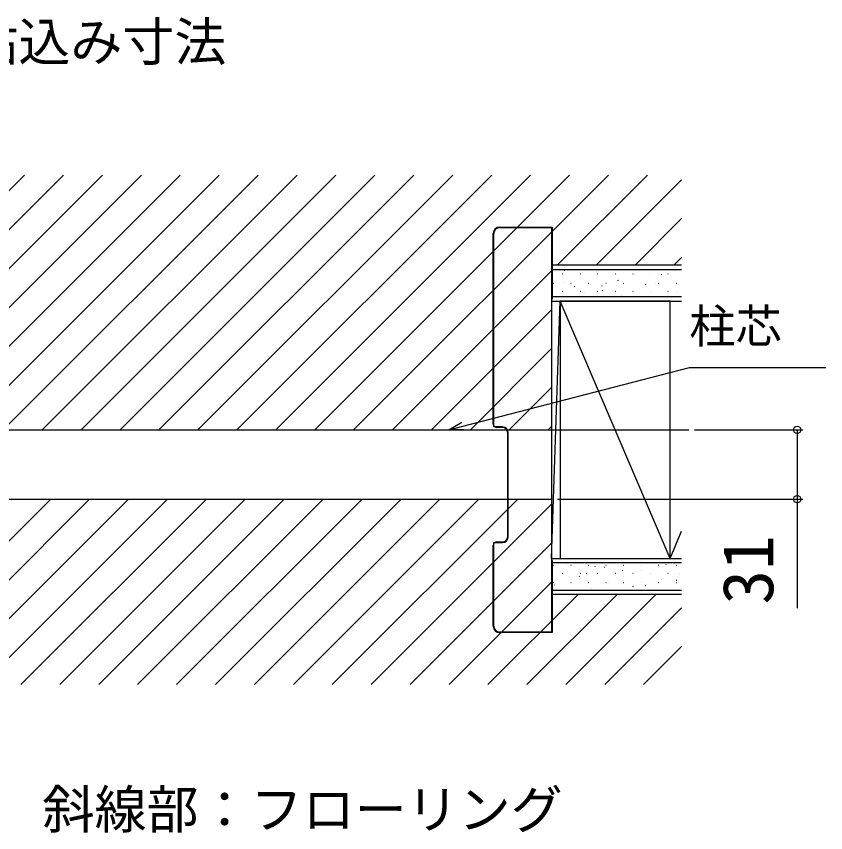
# Model space of a CAD drawing. Units: millimetres, scale not verified. Extents: x -525 to 525, y -783 to 780.
# Drawn here: x -368.3 to -228.3, y -575.6 to -434.3 of the extents above; entities that cross this region are included whole.
import ezdxf
from ezdxf.enums import TextEntityAlignment as Align

# ---------------------------------------------------------------- set-up
doc = ezdxf.new("R2010")
doc.units = ezdxf.units.MM
doc.header["$LTSCALE"] = 4
for name, color, linetype in [('0-2_USER1', 3, 'Continuous'), ('0-4_YKK_11E', 7, 'Continuous'), ('0-5_YKK_12', 2, 'Continuous'), ('0-6_YKK_13', 4, 'Continuous'), ('0-8_YKK_D', 6, 'Continuous'), ('0-A_YSS_K', 3, 'Continuous')]:
    doc.layers.add(name, color=color, linetype=linetype)
doc.styles.add('ＭＳ ゴシック', font='')
doc.styles.get('ＭＳ ゴシック').set_extended_font_data('MS Gothic')

msp = doc.modelspace()

# ---------------------------------------------------------------- linework, layer by layer
at = {"layer": '0-4_YKK_11E'}
for p, q in [((-285.813, -504.877), (-285.813, -471.877)), ((-284.213, -505.477), (-285.213, -505.477)), ((-283.313, -524.377), (-283.313, -506.377)), ((-283.213, -524.377), (-283.213, -506.377)), ((-285.213, -525.277), (-284.213, -525.277)), ((-285.813, -539.877), (-285.813, -525.877))]:
    msp.add_line(p, q, dxfattribs=at)
for points in [[(-284.213, -505.377), (-285.713, -505.377), (-285.713, -471.877)], [(-284.713, -470.777), (-275.613, -470.777), (-275.613, -471.877), (-275.613, -483.277), (-275.713, -483.277)], [(-284.713, -470.877), (-275.713, -470.877), (-275.713, -471.877)], [(-275.713, -471.877), (-275.713, -539.877), (-275.713, -540.877), (-284.713, -540.877)], [(-285.713, -539.877), (-285.713, -525.377), (-284.213, -525.377)], [(-275.713, -528.477), (-275.613, -528.477), (-275.613, -540.977), (-284.713, -540.977)]]:
    msp.add_lwpolyline(points, dxfattribs=at)
for centre, radius, start, end in [((-284.713, -471.877), 1.1, 90, 180), ((-284.713, -471.877), 1, 90, 180), ((-285.213, -504.877), 0.6, 180, 270), ((-284.213, -506.377), 1, 0, 90), ((-284.213, -506.377), 0.9, 360, 90), ((-285.213, -525.877), 0.6, 90, 180), ((-284.213, -524.377), 0.9, 270, 0), ((-284.213, -524.377), 1, 270, 0), ((-284.713, -539.877), 1.1, 180, 270), ((-284.713, -539.877), 1, 180, 270)]:
    msp.add_arc(centre, radius, start, end, dxfattribs=at)
at = {"layer": '0-5_YKK_12'}
msp.add_line((-503.463, -505.877), (-251.963, -505.877), dxfattribs=at)
at = {"layer": '0-6_YKK_13'}
for p, q in [((-411.004, -505.877), (-366.904, -461.777)), ((-404.269, -505.877), (-360.169, -461.777)), ((-397.533, -505.877), (-353.433, -461.777)), ((-390.798, -505.877), (-346.698, -461.777)), ((-384.063, -505.877), (-339.963, -461.777)), ((-377.328, -505.877), (-333.228, -461.777)), ((-370.593, -505.877), (-326.493, -461.777)), ((-363.857, -505.877), (-319.757, -461.777)), ((-357.122, -505.877), (-313.022, -461.777)), ((-350.387, -505.877), (-306.287, -461.777)), ((-343.652, -505.877), (-299.552, -461.777)), ((-336.917, -505.877), (-292.817, -461.777)), ((-330.182, -505.877), (-286.082, -461.777)), ((-323.446, -505.877), (-279.346, -461.777)), ((-316.711, -505.877), (-272.611, -461.777)), ((-309.976, -505.877), (-265.876, -461.777)), ((-274.741, -477.377), (-259.141, -461.777)), ((-268.006, -477.377), (-253.213, -462.585)), ((-261.27, -477.377), (-253.213, -469.32)), ((-254.535, -477.377), (-253.213, -476.055)), ((-303.241, -505.877), (-275.713, -478.349)), ((-296.506, -505.877), (-275.713, -485.085)), ((-289.77, -505.877), (-275.713, -491.82)), ((-283.035, -505.877), (-275.713, -498.555)), ((-276.3, -505.877), (-275.713, -505.29)), ((-479.713, -505.877), (-275.713, -505.877)), ((-479.713, -517.877), (-275.713, -517.877)), ((-394.487, -549.977), (-362.387, -517.877)), ((-387.752, -549.977), (-355.652, -517.877)), ((-381.017, -549.977), (-348.917, -517.877)), ((-374.282, -549.977), (-342.182, -517.877)), ((-367.546, -549.977), (-335.446, -517.877)), ((-360.811, -549.977), (-328.711, -517.877)), ((-354.076, -549.977), (-321.976, -517.877)), ((-347.341, -549.977), (-315.241, -517.877)), ((-340.606, -549.977), (-308.506, -517.877)), ((-333.87, -549.977), (-301.77, -517.877)), ((-327.135, -549.977), (-295.035, -517.877)), ((-320.4, -549.977), (-288.3, -517.877)), ((-313.665, -549.977), (-281.565, -517.877)), ((-306.93, -549.977), (-275.713, -518.76)), ((-300.194, -549.977), (-275.713, -525.496)), ((-293.459, -549.977), (-275.713, -532.231)), ((-286.724, -549.977), (-271.124, -534.377)), ((-279.989, -549.977), (-264.389, -534.377)), ((-273.254, -549.977), (-257.654, -534.377)), ((-266.518, -549.977), (-253.213, -536.672)), ((-259.783, -549.977), (-253.213, -543.407))]:
    msp.add_line(p, q, dxfattribs=at)
at = {"layer": '0-8_YKK_D'}
for p, q in [((-250.963, -505.877), (-232.213, -505.877)), ((-274.713, -517.877), (-232.213, -517.877))]:
    msp.add_line(p, q, dxfattribs=at)
for points in [[(-293.519, -505.877), (-291.05, -505.237), (-251.836, -495.074), (-228.29, -495.074)], [(-290.879, -505.899), (-293.519, -505.877), (-291.222, -504.576)], [(-233.213, -505.877), (-233.213, -517.877), (-233.213, -536.723)]]:
    msp.add_lwpolyline(points, dxfattribs=at)
for centre in [(-233.213, -505.877), (-233.213, -517.877)]:
    msp.add_circle(centre, 0.637, dxfattribs=at)
at = {"layer": '0-A_YSS_K'}
for p, q in [((-253.213, -477.377), (-275.713, -477.377)), ((-275.713, -477.377), (-275.713, -534.377)), ((-275.713, -478.127), (-253.213, -478.127)), ((-273.826, -478.872), (-273.776, -478.872)), ((-273.543, -478.327), (-273.46, -478.272)), ((-270.786, -478.872), (-270.736, -478.872)), ((-267.952, -478.49), (-267.942, -478.487)), ((-267.746, -478.872), (-267.696, -478.872)), ((-264.706, -478.872), (-264.656, -478.872)), ((-261.666, -478.872), (-261.616, -478.872)), ((-261.443, -479.026), (-261.433, -479.023)), ((-258.626, -478.872), (-258.576, -478.872)), ((-256.754, -478.968), (-256.671, -478.913)), ((-255.586, -478.872), (-255.536, -478.872)), ((-270.695, -479.462), (-270.685, -479.458)), ((-264.246, -480.009), (-264.163, -479.954)), ((-264.186, -479.998), (-264.176, -479.994)), ((-254.933, -479.562), (-254.924, -479.559)), ((-275.441, -480.487), (-275.391, -480.487)), ((-273.485, -480.45), (-273.476, -480.447)), ((-272.401, -480.487), (-272.351, -480.487)), ((-271.738, -481.05), (-271.655, -480.995)), ((-269.361, -480.487), (-269.311, -480.487)), ((-266.976, -480.986), (-266.966, -480.982)), ((-266.935, -481.789), (-266.852, -481.734)), ((-266.321, -480.487), (-266.271, -480.487)), ((-263.281, -480.487), (-263.231, -480.487)), ((-260.467, -481.522), (-260.457, -481.518)), ((-260.241, -480.487), (-260.191, -480.487)), ((-259.444, -480.748), (-259.36, -480.693)), ((-257.676, -480.534), (-257.667, -480.53)), ((-257.201, -480.487), (-257.151, -480.487)), ((-254.161, -480.487), (-254.111, -480.487)), ((-253.213, -482.877), (-275.713, -482.877)), ((-274.427, -482.83), (-274.344, -482.775)), ((-273.826, -481.862), (-273.776, -481.862)), ((-270.786, -481.862), (-270.736, -481.862)), ((-270.096, -482.091), (-270.087, -482.087)), ((-267.746, -481.862), (-267.696, -481.862)), ((-264.706, -481.862), (-264.656, -481.862)), ((-263.587, -482.627), (-263.577, -482.623)), ((-261.666, -481.862), (-261.616, -481.862)), ((-258.626, -481.862), (-258.576, -481.862)), ((-255.586, -481.862), (-255.536, -481.862)), ((-253.957, -482.058), (-253.948, -482.054)), ((-275.713, -483.627), (-253.213, -483.627)), ((-275.713, -528.127), (-274.213, -483.627)), ((-255.213, -528.127), (-274.213, -483.627)), ((-258.213, -483.627), (-273.213, -483.627)), ((-255.213, -528.127), (-253.213, -523.443)), ((-275.713, -528.127), (-253.213, -528.127)), ((-273.213, -528.127), (-258.213, -528.127)), ((-253.213, -528.877), (-275.713, -528.877)), ((-275.441, -529.297), (-275.391, -529.297)), ((-273.102, -529.133), (-273.092, -529.13)), ((-272.401, -529.297), (-272.351, -529.297)), ((-269.361, -529.297), (-269.311, -529.297)), ((-268.252, -529.509), (-268.168, -529.454)), ((-266.593, -529.669), (-266.583, -529.666)), ((-266.321, -529.297), (-266.271, -529.297)), ((-263.281, -529.297), (-263.231, -529.297)), ((-260.241, -529.297), (-260.191, -529.297)), ((-257.293, -529.217), (-257.284, -529.214)), ((-257.201, -529.297), (-257.151, -529.297)), ((-255.957, -529.207), (-255.874, -529.152)), ((-254.161, -529.297), (-254.111, -529.297)), ((-275.713, -530.53), (-275.66, -530.495)), ((-273.826, -530.672), (-273.776, -530.672)), ((-270.941, -531.289), (-270.858, -531.234)), ((-270.786, -530.672), (-270.736, -530.672)), ((-269.713, -530.774), (-269.703, -530.771)), ((-267.746, -530.672), (-267.696, -530.672)), ((-264.706, -530.672), (-264.656, -530.672)), ((-263.449, -530.248), (-263.366, -530.193)), ((-263.203, -531.31), (-263.194, -531.307)), ((-261.666, -530.672), (-261.616, -530.672)), ((-260.083, -530.205), (-260.074, -530.202)), ((-258.626, -530.672), (-258.576, -530.672)), ((-255.586, -530.672), (-255.536, -530.672)), ((-253.574, -530.741), (-253.565, -530.738)), ((-275.441, -532.287), (-275.391, -532.287)), ((-272.456, -531.745), (-272.446, -531.742)), ((-272.401, -532.287), (-272.351, -532.287)), ((-269.361, -532.287), (-269.311, -532.287)), ((-266.321, -532.287), (-266.271, -532.287)), ((-265.947, -532.281), (-265.937, -532.278)), ((-263.281, -532.287), (-263.231, -532.287)), ((-260.241, -532.287), (-260.191, -532.287)), ((-257.201, -532.287), (-257.151, -532.287)), ((-256.694, -531.846), (-256.685, -531.842)), ((-254.161, -532.287), (-254.111, -532.287)), ((-254.152, -531.931), (-254.069, -531.875)), ((-275.713, -533.627), (-253.213, -533.627)), ((-275.246, -532.733), (-275.237, -532.73)), ((-268.737, -533.269), (-268.727, -533.266)), ((-261.644, -532.972), (-261.561, -532.916)), ((-259.437, -532.817), (-259.428, -532.814)), ((-253.213, -534.377), (-275.713, -534.377))]:
    msp.add_line(p, q, dxfattribs=at)
msp.add_lwpolyline([(-274.213, -528.127), (-255.213, -528.127), (-255.213, -483.627), (-274.213, -483.627)], close=True, dxfattribs=at)

# ---------------------------------------------------------------- texts
at = {"layer": '0-2_USER1', "style": 'ＭＳ ゴシック'}
for s, p in [('埋込敷居（アルミ）使用時の床貼込み寸法', (-502.98, -443.988)), ('斜線部：フローリング', (-363.803, -576.861))]:
    msp.add_text(s, height=6.598, dxfattribs=at).set_placement(p, align=Align.BOTTOM_LEFT)
at = {"layer": '0-8_YKK_D', "style": 'ＭＳ ゴシック'}
msp.add_text('柱芯', height=5.865, dxfattribs=at).set_placement((-251.881, -492.626), align=Align.BOTTOM_LEFT)
msp.add_text('31', height=8.798, rotation=90, dxfattribs=at).set_placement((-234.713, -536.109), align=Align.BOTTOM_LEFT)

doc.saveas('drawing.dxf')
